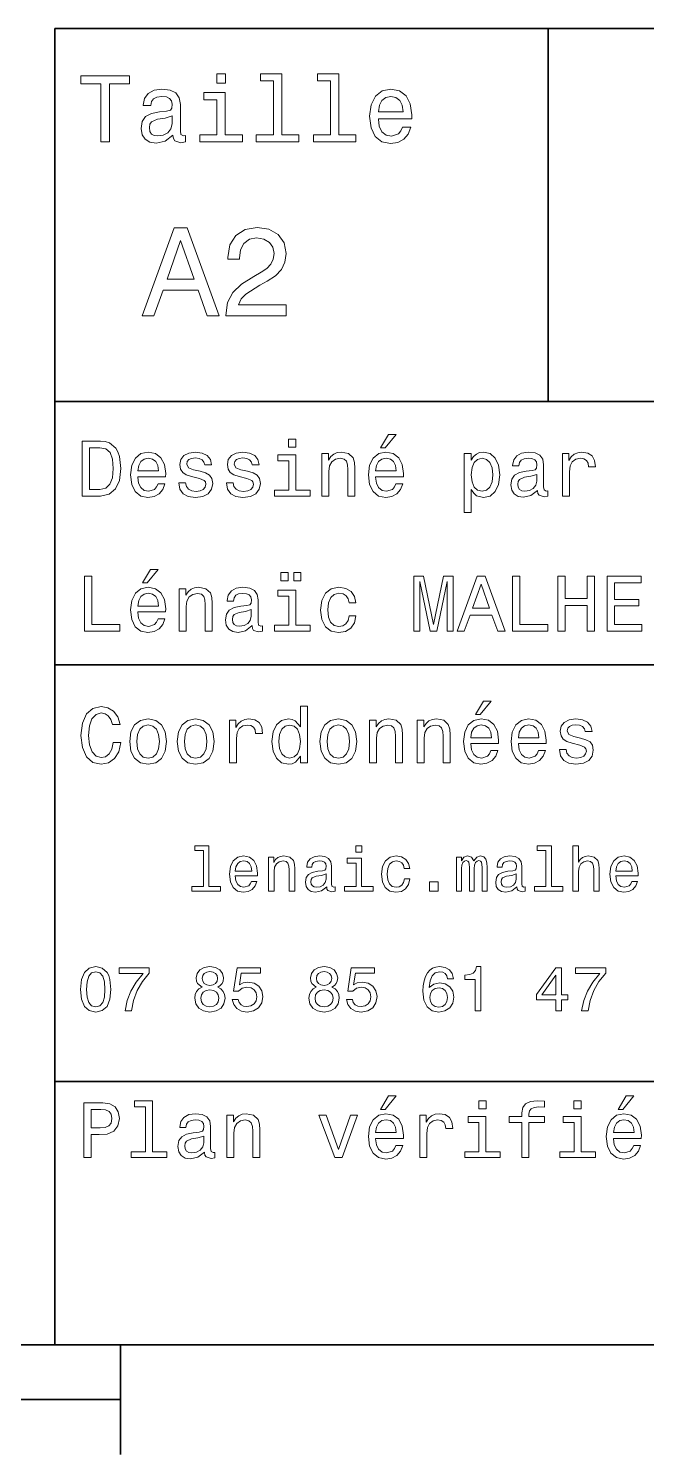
# Model space of a CAD drawing. Extents: x -898 to 594, y 0 to 420.
# Drawn here: x 392.8 to 421, y 5 to 70 of the extents above; entities that cross this region are included whole.
import ezdxf

# ---------------------------------------------------------------- set-up
doc = ezdxf.new("R2010")
doc.units = 0

msp = doc.modelspace()

# ---------------------------------------------------------------- linework, layer by layer
at = {"color": 7, "lineweight": 35}
for p, q in [((394, 10), (394, 70)), ((394, 70), (584, 70)), ((394, 53), (459, 53)), ((394, 41), (459, 41)), ((394, 22), (459, 22)), ((10, 10), (584, 10)), ((394, 10), (584, 10)), ((197, 7.5), (397, 7.5))]:
    msp.add_line(p, q, dxfattribs=at)
at = {"color": 7, "lineweight": 35, "ltscale": 0.425}
msp.add_line((416.5, 53), (416.5, 70), dxfattribs=at)
at = {"color": 7, "lineweight": 35, "ltscale": 0.125}
msp.add_line((397, 10), (397, 5), dxfattribs=at)
at = {"color": 7, "lineweight": 13}
for points in [[(396.102295, 64.837173), (396.5, 64.837173), (396.5, 67.47406), (397.407776, 67.47406), (397.407776, 67.837173), (395.190216, 67.837173), (395.190216, 67.47406), (396.102295, 67.47406)], [(401.786743, 67.940918), (401.384735, 67.940918), (401.384735, 67.508644), (401.786743, 67.508644)], [(403.969727, 67.621033), (403.969727, 65.157059), (403.187317, 65.157059), (403.187317, 64.837173), (405.128235, 64.837173), (405.128235, 65.157059), (404.350159, 65.157059), (404.350159, 67.940918), (403.373199, 67.940918), (403.373199, 67.621033)], [(406.572052, 67.621033), (406.572052, 65.157059), (405.789612, 65.157059), (405.789612, 64.837173), (407.73056, 64.837173), (407.73056, 65.157059), (406.952454, 65.157059), (406.952454, 67.940918), (405.975494, 67.940918), (405.975494, 67.621033)], [(399.387604, 65.139771), (399.387604, 65.126801), (399.40921, 64.979828), (399.47406, 64.876076), (399.746399, 64.793945), (399.958221, 64.828529), (399.958221, 65.122475), (399.867432, 65.109505), (399.746399, 65.165703), (399.724792, 65.338615), (399.724792, 66.540344), (399.672913, 66.84726), (399.521606, 67.0634), (399.257935, 67.193085), (398.886169, 67.240631), (398.523041, 67.188759), (398.255035, 67.041786), (398.086456, 66.812675), (398.030273, 66.510086), (398.030273, 66.484146), (398.371765, 66.484146), (398.402008, 66.665703), (398.497131, 66.795387), (398.65274, 66.873199), (398.873199, 66.903458), (399.085022, 66.881844), (399.236298, 66.817001), (399.327087, 66.704605), (399.357361, 66.548988), (399.340057, 66.367432), (399.270905, 66.276657), (399.097992, 66.233429), (398.773773, 66.198845), (398.402008, 66.121033), (398.138336, 65.982704), (397.982697, 65.766571), (397.93515, 65.446686), (397.978394, 65.161385), (398.112396, 64.949562), (398.328522, 64.815559), (398.626801, 64.768013), (399.028809, 64.858788)], [(401.773773, 65.157059), (401.773773, 67.080688), (400.796844, 67.080688), (400.796844, 66.756485), (401.393372, 66.756485), (401.393372, 65.157059), (400.615265, 65.157059), (400.615265, 64.837173), (402.560516, 64.837173), (402.560516, 65.157059)], [(408.750732, 65.887604), (410.272339, 65.887604), (410.276672, 66.064842), (410.207489, 66.561958), (410.017303, 66.933716), (409.714691, 67.158501), (409.312683, 67.240631), (408.919312, 67.154175), (408.61673, 66.912102), (408.42218, 66.51873), (408.353027, 66), (408.417877, 65.4683), (408.612396, 65.079247), (408.910675, 64.837173), (409.299713, 64.755043), (409.636902, 64.811234), (409.913544, 64.958214), (410.11673, 65.191643), (410.233429, 65.502876), (409.857361, 65.502876), (409.779541, 65.329971), (409.667145, 65.200287), (409.34726, 65.096542), (409.100861, 65.144089), (408.914978, 65.295387), (408.793945, 65.541786), (408.750732, 65.874634)], [(408.750732, 66.207489), (408.798279, 66.50576), (408.914978, 66.726219), (409.092224, 66.860229), (409.325653, 66.907776), (409.554749, 66.860229), (409.731995, 66.726219), (409.840057, 66.50576), (409.878967, 66.207489)], [(399.344391, 65.649857), (399.292511, 65.425072), (399.154175, 65.252159), (398.946686, 65.139771), (398.69165, 65.100861), (398.527374, 65.122475), (398.410675, 65.191643), (398.337189, 65.312675), (398.315552, 65.481262), (398.332855, 65.632561), (398.402008, 65.740631), (398.67868, 65.861671), (399.028809, 65.913544), (399.344391, 66.017288)], [(397.982697, 56.9049), (398.51297, 56.9049), (398.933716, 58.080692), (400.530273, 58.080692), (400.951019, 56.9049), (401.492798, 56.9049), (400.028809, 60.910664), (399.440918, 60.910664)], [(401.798279, 56.9049), (404.547546, 56.9049), (404.547546, 57.400578), (402.374634, 57.400578), (402.495667, 57.671471), (402.703156, 57.896255), (403.342926, 58.305477), (403.682983, 58.478386), (404.063416, 58.726227), (404.33429, 59.014408), (404.489899, 59.354465), (404.547546, 59.740635), (404.449554, 60.224785), (404.17868, 60.605186), (403.763702, 60.847263), (403.227661, 60.933716), (402.674347, 60.835735), (402.253601, 60.564842), (401.982697, 60.132565), (401.890503, 59.561958), (401.890503, 59.48127), (402.414978, 59.48127), (402.414978, 59.527378), (402.466858, 59.919308), (402.622467, 60.207493), (402.870331, 60.39193), (403.198853, 60.45533), (403.533142, 60.397694), (403.780975, 60.253601), (403.942352, 60.02882), (404, 59.746399), (403.959656, 59.48127), (403.850159, 59.256485), (403.66571, 59.06052), (403.412109, 58.887608), (403.072052, 58.703171), (402.507202, 58.345821), (402.109497, 57.96542), (401.873199, 57.504322), (401.798279, 56.922192)], [(399.118164, 58.570606), (399.734863, 60.334293), (400.351593, 58.570606)], [(408.84726, 50.88797), (409.059784, 50.88797), (409.560516, 51.500362), (409.207489, 51.500362)], [(396.080688, 51.190563), (395.248566, 51.190563), (395.248566, 48.690563), (396.080688, 48.690563), (396.473328, 48.769814), (396.765137, 49.011169), (396.945251, 49.40382), (397.010101, 49.940563), (396.952454, 50.488113), (396.880402, 50.70425), (396.779541, 50.877163), (396.487762, 51.111313), (396.296844, 51.168949)], [(396.055481, 50.891571), (396.329254, 50.837536), (396.516571, 50.671829), (396.628235, 50.376442), (396.664276, 49.940563), (396.624634, 49.519093), (396.51297, 49.223705), (396.322052, 49.047192), (396.055481, 48.989555), (395.583588, 48.989555), (395.583588, 50.891571)], [(404.992798, 51.27702), (404.657776, 51.27702), (404.657776, 50.916786), (404.992798, 50.916786)], [(397.784576, 49.565922), (399.052582, 49.565922), (399.056183, 49.713619), (398.998566, 50.127884), (398.840057, 50.437683), (398.587891, 50.625), (398.252869, 50.693443), (397.925079, 50.621399), (397.672913, 50.41967), (397.510803, 50.091862), (397.453156, 49.659584), (397.507202, 49.216499), (397.669312, 48.892292), (397.917877, 48.690563), (398.242065, 48.62212), (398.523041, 48.668949), (398.753601, 48.791428), (398.922913, 48.98595), (399.020172, 49.245319), (398.706787, 49.245319), (398.641937, 49.101227), (398.548279, 48.993156), (398.281708, 48.9067), (398.076355, 48.946327), (397.921478, 49.072407), (397.820618, 49.27774), (397.784576, 49.555115)], [(397.784576, 49.832493), (397.824219, 50.081055), (397.921478, 50.264771), (398.069153, 50.376442), (398.263702, 50.416069), (398.45462, 50.376442), (398.602295, 50.264771), (398.692352, 50.081055), (398.724792, 49.832493)], [(400.623199, 49.818085), (400.317017, 49.890129), (400.090057, 49.972984), (400.014404, 50.142292), (400.036011, 50.261169), (400.111664, 50.347622), (400.234161, 50.401657), (400.410675, 50.423271), (400.579956, 50.401657), (400.713257, 50.336815), (400.799713, 50.239555), (400.835724, 50.109871), (401.145538, 50.109871), (401.145538, 50.117077), (401.091492, 50.351227), (400.943817, 50.534943), (400.713257, 50.650219), (400.410675, 50.693443), (400.104462, 50.650219), (399.881134, 50.531342), (399.740631, 50.354828), (399.697418, 50.131485), (399.729828, 49.915348), (399.830688, 49.76405), (399.996399, 49.655983), (400.237762, 49.580334), (400.59079, 49.493877), (400.806915, 49.40382), (400.864563, 49.331772), (400.886169, 49.223705), (400.85376, 49.09042), (400.767303, 48.989555), (400.626801, 48.924713), (400.439484, 48.903099), (400.241364, 48.924713), (400.09726, 49.000362), (400, 49.122841), (399.960388, 49.292149), (399.654175, 49.292149), (399.70462, 49.003963), (399.852295, 48.795029), (400.086456, 48.668949), (400.410675, 48.62212), (400.749268, 48.668949), (400.997833, 48.795029), (401.149139, 48.996758), (401.203156, 49.259727), (401.163544, 49.486671), (401.05188, 49.641571), (400.868164, 49.742435)], [(402.791779, 49.818085), (402.485596, 49.890129), (402.258636, 49.972984), (402.182983, 50.142292), (402.20462, 50.261169), (402.280273, 50.347622), (402.40274, 50.401657), (402.579254, 50.423271), (402.748566, 50.401657), (402.881836, 50.336815), (402.968292, 50.239555), (403.004333, 50.109871), (403.314117, 50.109871), (403.314117, 50.117077), (403.260101, 50.351227), (403.112396, 50.534943), (402.881836, 50.650219), (402.579254, 50.693443), (402.273041, 50.650219), (402.049713, 50.531342), (401.90921, 50.354828), (401.865997, 50.131485), (401.898407, 49.915348), (401.999268, 49.76405), (402.164978, 49.655983), (402.406342, 49.580334), (402.759369, 49.493877), (402.975494, 49.40382), (403.033142, 49.331772), (403.054749, 49.223705), (403.022339, 49.09042), (402.935883, 48.989555), (402.79538, 48.924713), (402.608063, 48.903099), (402.409943, 48.924713), (402.265839, 49.000362), (402.168579, 49.122841), (402.128967, 49.292149), (401.822754, 49.292149), (401.873199, 49.003963), (402.020905, 48.795029), (402.255035, 48.668949), (402.579254, 48.62212), (402.917877, 48.668949), (403.166412, 48.795029), (403.317719, 48.996758), (403.371765, 49.259727), (403.332123, 49.486671), (403.220459, 49.641571), (403.036743, 49.742435)], [(404.981995, 48.957134), (404.981995, 50.560158), (404.167877, 50.560158), (404.167877, 50.289986), (404.664978, 50.289986), (404.664978, 48.957134), (404.016571, 48.957134), (404.016571, 48.690563), (405.637604, 48.690563), (405.637604, 48.957134)], [(406.181549, 48.690563), (406.498566, 48.690563), (406.498566, 49.807278), (406.530975, 50.063042), (406.635437, 50.250362), (406.797546, 50.365635), (407.013702, 50.408863), (407.186584, 50.372841), (407.294678, 50.275578), (407.348694, 50.113472), (407.366699, 49.897335), (407.366699, 48.690563), (407.683716, 48.690563), (407.683716, 49.962177), (407.669312, 50.217941), (407.604462, 50.430477), (407.391937, 50.625), (407.060516, 50.693443), (406.876801, 50.668228), (406.721893, 50.599785), (406.588623, 50.484512), (406.484161, 50.329613), (406.484161, 50.625), (406.181549, 50.625)], [(408.627533, 49.565922), (409.895538, 49.565922), (409.899139, 49.713619), (409.841492, 50.127884), (409.682983, 50.437683), (409.430847, 50.625), (409.095825, 50.693443), (408.768005, 50.621399), (408.515839, 50.41967), (408.35376, 50.091862), (408.296112, 49.659584), (408.350159, 49.216499), (408.512238, 48.892292), (408.760803, 48.690563), (409.085022, 48.62212), (409.365997, 48.668949), (409.596527, 48.791428), (409.765839, 48.98595), (409.863098, 49.245319), (409.549713, 49.245319), (409.484863, 49.101227), (409.391205, 48.993156), (409.124634, 48.9067), (408.919312, 48.946327), (408.764404, 49.072407), (408.663544, 49.27774), (408.627533, 49.555115)], [(408.627533, 49.832493), (408.667145, 50.081055), (408.764404, 50.264771), (408.912109, 50.376442), (409.106628, 50.416069), (409.297546, 50.376442), (409.445251, 50.264771), (409.535309, 50.081055), (409.567719, 49.832493)], [(412.986298, 50.326012), (412.986298, 50.625), (412.669312, 50.625), (412.669312, 47.941284), (412.986298, 47.941284), (412.986298, 48.98595), (413.097992, 48.816643), (413.22406, 48.704971), (413.541077, 48.62212), (413.843658, 48.690563), (414.081421, 48.895893), (414.236298, 49.2201), (414.293945, 49.659584), (414.236298, 50.095463), (414.081421, 50.41967), (413.843658, 50.621399), (413.541077, 50.693443), (413.368164, 50.671829), (413.220459, 50.603386), (413.094391, 50.488113)], [(413.48703, 48.9067), (413.274506, 48.953533), (413.119598, 49.097622), (413.022339, 49.331772), (412.989929, 49.659584), (413.022339, 49.983791), (413.119598, 50.217941), (413.274506, 50.358429), (413.48703, 50.408863), (413.681549, 50.358429), (413.836456, 50.21434), (413.933716, 49.98019), (413.969727, 49.659584), (413.933716, 49.335377), (413.836456, 49.097622), (413.681549, 48.953533)], [(416.005035, 48.942726), (416.005035, 48.931919), (416.023071, 48.809441), (416.077087, 48.722984), (416.304047, 48.654541), (416.48056, 48.683357), (416.48056, 48.928314), (416.404907, 48.917507), (416.304047, 48.96434), (416.286011, 49.108429), (416.286011, 50.109871), (416.242798, 50.365635), (416.11673, 50.54575), (415.896973, 50.65382), (415.587189, 50.693443), (415.284576, 50.650219), (415.061249, 50.52774), (414.920746, 50.336815), (414.873932, 50.084656), (414.873932, 50.063042), (415.158508, 50.063042), (415.183716, 50.21434), (415.26297, 50.322407), (415.392639, 50.387249), (415.576355, 50.412464), (415.752869, 50.394455), (415.878967, 50.34042), (415.95462, 50.246758), (415.979828, 50.117077), (415.965424, 49.965778), (415.907776, 49.890129), (415.763702, 49.854107), (415.49353, 49.825291), (415.183716, 49.760448), (414.963989, 49.645176), (414.83429, 49.465057), (414.794678, 49.19849), (414.830688, 48.960735), (414.942352, 48.784222), (415.122467, 48.67255), (415.371033, 48.632927), (415.706055, 48.708576)], [(417.143372, 48.690563), (417.460388, 48.690563), (417.460388, 49.796471), (417.492798, 50.063042), (417.590057, 50.253963), (417.748566, 50.369236), (417.96109, 50.408863), (418.119598, 50.383648), (418.238464, 50.3116), (418.310516, 50.189121), (418.335724, 50.023415), (418.656342, 50.023415), (418.613098, 50.315205), (418.494232, 50.524136), (418.296112, 50.650219), (418.02594, 50.693443), (417.842224, 50.664627), (417.683716, 50.592579), (417.543243, 50.4701), (417.431549, 50.304398), (417.431549, 50.625), (417.143372, 50.625)], [(415.969025, 49.367798), (415.925781, 49.180477), (415.810516, 49.036385), (415.637604, 48.942726), (415.425079, 48.910305), (415.288177, 48.928314), (415.190918, 48.98595), (415.1297, 49.086815), (415.111664, 49.227306), (415.126068, 49.353386), (415.183716, 49.443443), (415.414276, 49.544312), (415.706055, 49.587536), (415.969025, 49.673992)], [(395.353027, 42.530979), (396.959656, 42.530979), (396.959656, 42.833572), (395.684448, 42.833572), (395.684448, 45.030979), (395.353027, 45.030979)], [(398.004333, 44.728386), (398.216858, 44.728386), (398.71759, 45.340778), (398.364563, 45.340778)], [(404.311951, 44.82925), (404.632568, 44.82925), (404.632568, 45.200287), (404.311951, 45.200287)], [(404.891937, 44.82925), (405.212524, 44.82925), (405.212524, 45.200287), (404.891937, 45.200287)], [(410.363831, 42.530979), (410.641205, 42.530979), (410.641205, 44.80043), (411.109497, 42.530979), (411.419312, 42.530979), (411.884003, 44.80043), (411.884003, 42.530979), (412.164978, 42.530979), (412.164978, 45.030979), (411.725494, 45.030979), (411.264404, 42.826366), (410.806915, 45.030979), (410.363831, 45.030979)], [(412.337891, 42.530979), (412.669312, 42.530979), (412.932281, 43.26585), (413.930115, 43.26585), (414.193085, 42.530979), (414.531708, 42.530979), (413.616699, 45.03458), (413.249268, 45.03458)], [(414.870331, 42.530979), (416.476959, 42.530979), (416.476959, 42.833572), (415.201721, 42.833572), (415.201721, 45.030979), (414.870331, 45.030979)], [(416.934448, 42.530979), (417.26947, 42.530979), (417.26947, 43.70533), (418.270905, 43.70533), (418.270905, 42.530979), (418.602295, 42.530979), (418.602295, 45.030979), (418.270905, 45.030979), (418.270905, 44.011528), (417.26947, 44.011528), (417.26947, 45.030979), (416.934448, 45.030979)], [(419.182281, 42.530979), (420.767303, 42.530979), (420.767303, 42.833572), (419.513702, 42.833572), (419.513702, 43.680115), (420.630402, 43.680115), (420.630402, 43.979107), (419.513702, 43.979107), (419.513702, 44.728386), (420.738464, 44.728386), (420.738464, 45.030979), (419.182281, 45.030979)], [(397.784576, 43.406338), (399.052582, 43.406338), (399.056183, 43.554035), (398.998566, 43.9683), (398.840057, 44.278099), (398.587891, 44.465416), (398.252869, 44.533859), (397.925079, 44.461815), (397.672913, 44.260086), (397.510803, 43.932278), (397.453156, 43.5), (397.507202, 43.056915), (397.669312, 42.732708), (397.917877, 42.530979), (398.242065, 42.462536), (398.523041, 42.509365), (398.753601, 42.631844), (398.922913, 42.826366), (399.020172, 43.085735), (398.706787, 43.085735), (398.641937, 42.941643), (398.548279, 42.833572), (398.281708, 42.747116), (398.076355, 42.786743), (397.921478, 42.912823), (397.820618, 43.118156), (397.784576, 43.395531)], [(397.784576, 43.672909), (397.824219, 43.921471), (397.921478, 44.105186), (398.069153, 44.216858), (398.263702, 44.256485), (398.45462, 44.216858), (398.602295, 44.105186), (398.692352, 43.921471), (398.724792, 43.672909)], [(399.675781, 42.530979), (399.992798, 42.530979), (399.992798, 43.647694), (400.025208, 43.903458), (400.129669, 44.090778), (400.291779, 44.206051), (400.507935, 44.249279), (400.680847, 44.213257), (400.78891, 44.115993), (400.842926, 43.953888), (400.860962, 43.737751), (400.860962, 42.530979), (401.177948, 42.530979), (401.177948, 43.802593), (401.163544, 44.058357), (401.098694, 44.270893), (400.886169, 44.465416), (400.554749, 44.533859), (400.371033, 44.508644), (400.216125, 44.440201), (400.082855, 44.324928), (399.978394, 44.170029), (399.978394, 44.465416), (399.675781, 44.465416)], [(402.99353, 42.783142), (402.99353, 42.772335), (403.011536, 42.649857), (403.065552, 42.5634), (403.292511, 42.494957), (403.469025, 42.523773), (403.469025, 42.76873), (403.393372, 42.757923), (403.292511, 42.804756), (403.274506, 42.948845), (403.274506, 43.950287), (403.231262, 44.206051), (403.105194, 44.386166), (402.885437, 44.494236), (402.575653, 44.533859), (402.273041, 44.490635), (402.049713, 44.368156), (401.90921, 44.177231), (401.862396, 43.925072), (401.862396, 43.903458), (402.146973, 43.903458), (402.17218, 44.054756), (402.251434, 44.162823), (402.381134, 44.227665), (402.56485, 44.25288), (402.741364, 44.234871), (402.867432, 44.180836), (402.943085, 44.087173), (402.968292, 43.957493), (402.953888, 43.806194), (402.89624, 43.730545), (402.752167, 43.694523), (402.481995, 43.665707), (402.17218, 43.600864), (401.952454, 43.485592), (401.822754, 43.305473), (401.783142, 43.038906), (401.819153, 42.801151), (401.930847, 42.624638), (402.110962, 42.512966), (402.359497, 42.473343), (402.694519, 42.548992)], [(404.981995, 42.79755), (404.981995, 44.400574), (404.167877, 44.400574), (404.167877, 44.130402), (404.664978, 44.130402), (404.664978, 42.79755), (404.016571, 42.79755), (404.016571, 42.530979), (405.637604, 42.530979), (405.637604, 42.79755)], [(407.413544, 43.824207), (407.726959, 43.824207), (407.662109, 44.112392), (407.507202, 44.339336), (407.265839, 44.479828), (406.952454, 44.533859), (406.606628, 44.461815), (406.343658, 44.260086), (406.177948, 43.932278), (406.120331, 43.492794), (406.174347, 43.056915), (406.336456, 42.732708), (406.592224, 42.530979), (406.94165, 42.462536), (407.251434, 42.516571), (407.492798, 42.667866), (407.658508, 42.905621), (407.73056, 43.222622), (407.427948, 43.222622), (407.373932, 43.020893), (407.273041, 42.869595), (407.128967, 42.775936), (406.952454, 42.747116), (406.732697, 42.793949), (406.574219, 42.938038), (406.476959, 43.172188), (406.444519, 43.503601), (406.476959, 43.827808), (406.57782, 44.061958), (406.739899, 44.206051), (406.952454, 44.256485), (407.139771, 44.224064), (407.280273, 44.141209), (407.373932, 44.004322)], [(413.047546, 43.572044), (413.432983, 44.674351), (413.818451, 43.572044)], [(402.957489, 43.208214), (402.914276, 43.020893), (402.798981, 42.876801), (402.626068, 42.783142), (402.413544, 42.750721), (402.276672, 42.76873), (402.179382, 42.826366), (402.118164, 42.927231), (402.100159, 43.067722), (402.114563, 43.193802), (402.17218, 43.283859), (402.40274, 43.384727), (402.694519, 43.427952), (402.957489, 43.514408)], [(396.667877, 37.460373), (396.595825, 37.15778), (396.476959, 36.941643), (396.311249, 36.808357), (396.11673, 36.765129), (395.882568, 36.829971), (395.698853, 37.024494), (395.576355, 37.341499), (395.536743, 37.780979), (395.576355, 38.216858), (395.695251, 38.537464), (395.878967, 38.731987), (396.11673, 38.80043), (396.289612, 38.764408), (396.437317, 38.663544), (396.552582, 38.501442), (396.631836, 38.278099), (396.97406, 38.278099), (396.865997, 38.620316), (396.67868, 38.879681), (396.422913, 39.041786), (396.11673, 39.099422), (395.734863, 39.009365), (395.443085, 38.757202), (395.255768, 38.342937), (395.190918, 37.780979), (395.255768, 37.219021), (395.443085, 36.804756), (395.734863, 36.548992), (396.11673, 36.462536), (396.451721, 36.530979), (396.721893, 36.721901), (396.912811, 37.035301), (397.013702, 37.460373)], [(405.201721, 36.829971), (405.201721, 36.530979), (405.518738, 36.530979), (405.518738, 39.117435), (405.205322, 39.117435), (405.205322, 38.170029), (404.963989, 38.443802), (404.816284, 38.508644), (404.646973, 38.533859), (404.34079, 38.461815), (404.103027, 38.260086), (403.94812, 37.935879), (403.894104, 37.5), (403.94812, 37.064121), (404.103027, 36.736309), (404.34079, 36.530979), (404.646973, 36.462536), (404.816284, 36.487751), (404.96759, 36.552593)], [(413.184448, 38.728386), (413.396973, 38.728386), (413.897705, 39.340778), (413.544678, 39.340778)], [(397.413544, 37.496399), (397.471191, 37.056915), (397.636902, 36.732708), (397.899841, 36.530979), (398.252869, 36.462536), (398.602295, 36.530979), (398.865265, 36.729107), (399.030975, 37.053314), (399.092224, 37.496399), (399.030975, 37.935879), (398.865265, 38.263687), (398.602295, 38.461815), (398.252869, 38.533859), (397.899841, 38.461815), (397.636902, 38.260086), (397.471191, 37.935879)], [(399.582123, 37.496399), (399.639771, 37.056915), (399.805481, 36.732708), (400.068451, 36.530979), (400.421478, 36.462536), (400.770905, 36.530979), (401.033875, 36.729107), (401.199554, 37.053314), (401.260803, 37.496399), (401.199554, 37.935879), (401.033875, 38.263687), (400.770905, 38.461815), (400.421478, 38.533859), (400.068451, 38.461815), (399.805481, 38.260086), (399.639771, 37.935879)], [(401.963257, 36.530979), (402.280273, 36.530979), (402.280273, 37.636887), (402.312683, 37.903458), (402.409943, 38.094379), (402.568451, 38.209652), (402.780975, 38.249279), (402.939484, 38.224064), (403.05835, 38.152016), (403.130402, 38.029537), (403.155609, 37.863831), (403.476227, 37.863831), (403.432983, 38.155621), (403.314117, 38.364552), (403.115997, 38.490635), (402.845825, 38.533859), (402.662109, 38.505043), (402.503601, 38.432995), (402.363098, 38.310516), (402.251434, 38.144814), (402.251434, 38.465416), (401.963257, 38.465416)], [(406.087891, 37.496399), (406.145538, 37.056915), (406.311249, 36.732708), (406.574219, 36.530979), (406.927246, 36.462536), (407.276672, 36.530979), (407.539612, 36.729107), (407.705322, 37.053314), (407.766571, 37.496399), (407.705322, 37.935879), (407.539612, 38.263687), (407.276672, 38.461815), (406.927246, 38.533859), (406.574219, 38.461815), (406.311249, 38.260086), (406.145538, 37.935879)], [(408.350159, 36.530979), (408.667145, 36.530979), (408.667145, 37.647694), (408.699554, 37.903458), (408.804047, 38.090778), (408.966125, 38.206051), (409.182281, 38.249279), (409.355194, 38.213257), (409.463257, 38.115993), (409.517303, 37.953888), (409.535309, 37.737751), (409.535309, 36.530979), (409.852295, 36.530979), (409.852295, 37.802593), (409.837891, 38.058357), (409.773041, 38.270893), (409.560516, 38.465416), (409.229095, 38.533859), (409.04538, 38.508644), (408.890503, 38.440201), (408.757202, 38.324928), (408.65274, 38.170029), (408.65274, 38.465416), (408.350159, 38.465416)], [(410.518738, 36.530979), (410.835724, 36.530979), (410.835724, 37.647694), (410.868164, 37.903458), (410.972626, 38.090778), (411.134735, 38.206051), (411.350861, 38.249279), (411.523773, 38.213257), (411.631836, 38.115993), (411.685883, 37.953888), (411.703888, 37.737751), (411.703888, 36.530979), (412.020905, 36.530979), (412.020905, 37.802593), (412.00647, 38.058357), (411.94165, 38.270893), (411.729095, 38.465416), (411.397705, 38.533859), (411.213989, 38.508644), (411.059082, 38.440201), (410.925781, 38.324928), (410.82132, 38.170029), (410.82132, 38.465416), (410.518738, 38.465416)], [(412.964691, 37.406338), (414.232697, 37.406338), (414.236298, 37.554035), (414.17868, 37.9683), (414.020172, 38.278099), (413.768005, 38.465416), (413.432983, 38.533859), (413.105194, 38.461815), (412.853027, 38.260086), (412.690918, 37.932278), (412.633301, 37.5), (412.687317, 37.056915), (412.849426, 36.732708), (413.097992, 36.530979), (413.42218, 36.462536), (413.703186, 36.509365), (413.933716, 36.631844), (414.103027, 36.826366), (414.200287, 37.085735), (413.886902, 37.085735), (413.822052, 36.941643), (413.728394, 36.833572), (413.461823, 36.747116), (413.25647, 36.786743), (413.101593, 36.912823), (413.000732, 37.118156), (412.964691, 37.395531)], [(415.133301, 37.406338), (416.401306, 37.406338), (416.404907, 37.554035), (416.34726, 37.9683), (416.188751, 38.278099), (415.936584, 38.465416), (415.601593, 38.533859), (415.273773, 38.461815), (415.021606, 38.260086), (414.859497, 37.932278), (414.80188, 37.5), (414.855896, 37.056915), (415.018005, 36.732708), (415.266571, 36.530979), (415.59079, 36.462536), (415.871765, 36.509365), (416.102295, 36.631844), (416.271606, 36.826366), (416.368866, 37.085735), (416.055481, 37.085735), (415.990631, 36.941643), (415.896973, 36.833572), (415.630402, 36.747116), (415.425079, 36.786743), (415.270172, 36.912823), (415.169312, 37.118156), (415.133301, 37.395531)], [(417.971893, 37.658501), (417.66571, 37.730545), (417.438751, 37.8134), (417.363098, 37.982708), (417.384735, 38.101585), (417.460388, 38.188038), (417.582855, 38.242073), (417.759369, 38.263687), (417.92868, 38.242073), (418.061951, 38.177231), (418.148407, 38.079971), (418.184448, 37.950287), (418.494232, 37.950287), (418.494232, 37.957493), (418.440216, 38.191643), (418.292511, 38.375359), (418.061951, 38.490635), (417.759369, 38.533859), (417.453186, 38.490635), (417.229828, 38.371758), (417.089325, 38.195244), (417.046112, 37.971901), (417.078522, 37.755764), (417.179382, 37.604465), (417.345093, 37.496399), (417.586456, 37.42075), (417.939484, 37.334293), (418.155609, 37.244236), (418.213257, 37.172188), (418.234863, 37.064121), (418.202454, 36.930836), (418.115997, 36.829971), (417.975494, 36.765129), (417.788177, 36.743515), (417.590057, 36.765129), (417.445953, 36.840778), (417.348694, 36.963257), (417.309082, 37.132565), (417.002869, 37.132565), (417.053314, 36.844379), (417.201019, 36.635445), (417.43515, 36.509365), (417.759369, 36.462536), (418.097992, 36.509365), (418.346558, 36.635445), (418.497833, 36.837173), (418.55188, 37.100143), (418.512238, 37.327087), (418.400574, 37.481987), (418.216858, 37.582851)], [(397.737762, 37.5), (397.770172, 37.824207), (397.871033, 38.058357), (398.033142, 38.20245), (398.252869, 38.25288), (398.469025, 38.20245), (398.631134, 38.061958), (398.731995, 37.824207), (398.768005, 37.5), (398.731995, 37.172188), (398.631134, 36.934437), (398.469025, 36.790344), (398.252869, 36.743515), (398.033142, 36.790344), (397.871033, 36.934437), (397.770172, 37.172188)], [(399.906342, 37.5), (399.938751, 37.824207), (400.039612, 38.058357), (400.201721, 38.20245), (400.421478, 38.25288), (400.637604, 38.20245), (400.799713, 38.061958), (400.900574, 37.824207), (400.936584, 37.5), (400.900574, 37.172188), (400.799713, 36.934437), (400.637604, 36.790344), (400.421478, 36.743515), (400.201721, 36.790344), (400.039612, 36.934437), (399.938751, 37.172188)], [(404.701019, 38.249279), (404.909943, 38.198845), (405.068451, 38.058357), (405.162109, 37.824207), (405.19812, 37.5), (405.162109, 37.172188), (405.068451, 36.938038), (404.909943, 36.793949), (404.701019, 36.747116), (404.502869, 36.793949), (404.351593, 36.938038), (404.250732, 37.175793), (404.218292, 37.5), (404.250732, 37.820606), (404.351593, 38.054756), (404.502869, 38.198845)], [(406.412109, 37.5), (406.444519, 37.824207), (406.54538, 38.058357), (406.707489, 38.20245), (406.927246, 38.25288), (407.143372, 38.20245), (407.305481, 38.061958), (407.406342, 37.824207), (407.442352, 37.5), (407.406342, 37.172188), (407.305481, 36.934437), (407.143372, 36.790344), (406.927246, 36.743515), (406.707489, 36.790344), (406.54538, 36.934437), (406.444519, 37.172188)], [(412.964691, 37.672909), (413.004333, 37.921471), (413.101593, 38.105186), (413.249268, 38.216858), (413.443817, 38.256485), (413.634735, 38.216858), (413.78241, 38.105186), (413.872467, 37.921471), (413.904907, 37.672909)], [(415.133301, 37.672909), (415.172913, 37.921471), (415.270172, 38.105186), (415.417877, 38.216858), (415.612396, 38.256485), (415.803314, 38.216858), (415.951019, 38.105186), (416.041077, 37.921471), (416.073486, 37.672909)], [(400.775208, 32.536022), (400.775208, 30.893372), (400.253601, 30.893372), (400.253601, 30.680115), (401.547546, 30.680115), (401.547546, 30.893372), (401.028809, 30.893372), (401.028809, 32.749279), (400.377533, 32.749279), (400.377533, 32.536022)], [(407.994232, 32.749279), (407.726227, 32.749279), (407.726227, 32.461094), (407.994232, 32.461094)], [(416.389038, 32.536022), (416.389038, 30.893372), (415.867432, 30.893372), (415.867432, 30.680115), (417.161377, 30.680115), (417.161377, 30.893372), (416.642639, 30.893372), (416.642639, 32.749279), (415.991364, 32.749279), (415.991364, 32.536022)], [(417.619598, 30.680115), (417.873199, 30.680115), (417.873199, 31.573486), (417.899139, 31.778097), (417.982697, 31.927954), (418.112396, 32.020172), (418.285309, 32.054756), (418.423645, 32.025936), (418.510071, 31.948126), (418.553314, 31.818443), (418.567719, 31.645533), (418.567719, 30.680115), (418.82132, 30.680115), (418.82132, 31.697407), (418.809784, 31.902018), (418.757935, 32.072044), (418.587891, 32.227665), (418.322754, 32.282421), (418.17868, 32.262249), (418.054749, 32.207493), (417.951019, 32.121037), (417.873199, 32.00288), (417.873199, 32.749279), (417.619598, 32.749279)], [(402.227661, 31.380404), (403.242065, 31.380404), (403.244965, 31.498558), (403.198853, 31.829971), (403.072052, 32.077808), (402.870331, 32.227665), (402.602295, 32.282421), (402.340057, 32.224785), (402.138336, 32.0634), (402.008636, 31.801151), (401.962524, 31.45533), (402.005768, 31.100864), (402.135437, 30.841497), (402.33429, 30.680115), (402.593658, 30.62536), (402.818451, 30.662825), (403.002869, 30.760807), (403.138336, 30.916426), (403.216125, 31.123919), (402.965424, 31.123919), (402.913544, 31.008644), (402.838623, 30.92219), (402.625366, 30.853025), (402.46109, 30.884726), (402.337189, 30.98559), (402.25647, 31.149855), (402.227661, 31.371758)], [(402.227661, 31.593658), (402.259369, 31.792507), (402.337189, 31.93948), (402.455322, 32.028816), (402.610962, 32.060516), (402.763702, 32.028816), (402.881836, 31.93948), (402.953888, 31.792507), (402.979828, 31.593658)], [(403.740631, 30.680115), (403.994232, 30.680115), (403.994232, 31.573486), (404.020172, 31.778097), (404.10376, 31.927954), (404.233429, 32.020172), (404.406342, 32.054756), (404.544678, 32.025936), (404.631134, 31.948126), (404.674347, 31.818443), (404.688751, 31.645533), (404.688751, 30.680115), (404.942352, 30.680115), (404.942352, 31.697407), (404.930847, 31.902018), (404.878967, 32.072044), (404.708923, 32.227665), (404.443817, 32.282421), (404.296844, 32.262249), (404.172913, 32.207493), (404.066284, 32.115273), (403.982697, 31.991354), (403.982697, 32.227665), (403.740631, 32.227665)], [(406.394806, 30.881844), (406.394806, 30.873198), (406.40921, 30.775215), (406.452454, 30.706051), (406.634003, 30.651297), (406.775208, 30.674351), (406.775208, 30.870316), (406.714691, 30.861671), (406.634003, 30.899136), (406.619598, 31.014408), (406.619598, 31.815561), (406.585022, 32.020172), (406.484161, 32.164265), (406.30835, 32.250721), (406.060516, 32.282421), (405.818451, 32.247837), (405.639771, 32.149857), (405.527374, 31.997118), (405.489899, 31.795389), (405.489899, 31.778097), (405.71759, 31.778097), (405.737762, 31.899136), (405.801147, 31.98559), (405.904907, 32.037464), (406.05188, 32.057636), (406.193085, 32.043228), (406.293945, 32), (406.354462, 31.925072), (406.374634, 31.821325), (406.363098, 31.700287), (406.317017, 31.639769), (406.201721, 31.61095), (405.985596, 31.587896), (405.737762, 31.536022), (405.561951, 31.443804), (405.458221, 31.299711), (405.426514, 31.086454), (405.455322, 30.896254), (405.544678, 30.755043), (405.688751, 30.665705), (405.887604, 30.634005), (406.155609, 30.694525)], [(407.985596, 30.893372), (407.985596, 32.175793), (407.33429, 32.175793), (407.33429, 31.959654), (407.731995, 31.959654), (407.731995, 30.893372), (407.213257, 30.893372), (407.213257, 30.680115), (408.510071, 30.680115), (408.510071, 30.893372)], [(409.930847, 31.714697), (410.181549, 31.714697), (410.129669, 31.945244), (410.005768, 32.126801), (409.812683, 32.239193), (409.561951, 32.282421), (409.285309, 32.224785), (409.074921, 32.0634), (408.942352, 31.801151), (408.89624, 31.449568), (408.939484, 31.100864), (409.069153, 30.841497), (409.273773, 30.680115), (409.553314, 30.62536), (409.801147, 30.668587), (409.994232, 30.789625), (410.126801, 30.979826), (410.184448, 31.233429), (409.942352, 31.233429), (409.899139, 31.072046), (409.818451, 30.951008), (409.703156, 30.87608), (409.561951, 30.853025), (409.386169, 30.89049), (409.259369, 31.005764), (409.181549, 31.193083), (409.155609, 31.458212), (409.181549, 31.717579), (409.262238, 31.904898), (409.391937, 32.020172), (409.561951, 32.060516), (409.711823, 32.03458), (409.824219, 31.9683), (409.899139, 31.858789)], [(412.314117, 30.680115), (412.547546, 30.680115), (412.547546, 31.714697), (412.561951, 31.870316), (412.605194, 31.982708), (412.671478, 32.048992), (412.757935, 32.074928), (412.827087, 32.051872), (412.873199, 31.994236), (412.89624, 31.896254), (412.904907, 31.766571), (412.904907, 30.680115), (413.123932, 30.680115), (413.123932, 31.714697), (413.138336, 31.867435), (413.181549, 31.979826), (413.250732, 32.048992), (413.337189, 32.074928), (413.406342, 32.051872), (413.452454, 31.994236), (413.481262, 31.766571), (413.481262, 30.680115), (413.714691, 30.680115), (413.714691, 31.749279), (413.700287, 31.971182), (413.654175, 32.141209), (413.561951, 32.244957), (413.412109, 32.282421), (413.236298, 32.224785), (413.100861, 32.057636), (412.994232, 32.221901), (412.815552, 32.282421), (412.651306, 32.224785), (412.53891, 32.0634), (412.53891, 32.227665), (412.314117, 32.227665)], [(415.069153, 30.881844), (415.069153, 30.873198), (415.083557, 30.775215), (415.126801, 30.706051), (415.30835, 30.651297), (415.449554, 30.674351), (415.449554, 30.870316), (415.389038, 30.861671), (415.30835, 30.899136), (415.293945, 31.014408), (415.293945, 31.815561), (415.259369, 32.020172), (415.158508, 32.164265), (414.982697, 32.250721), (414.734863, 32.282421), (414.492798, 32.247837), (414.314117, 32.149857), (414.201721, 31.997118), (414.164276, 31.795389), (414.164276, 31.778097), (414.391937, 31.778097), (414.412109, 31.899136), (414.475494, 31.98559), (414.579254, 32.037464), (414.726227, 32.057636), (414.867432, 32.043228), (414.968292, 32), (415.028809, 31.925072), (415.048981, 31.821325), (415.037476, 31.700287), (414.991364, 31.639769), (414.876068, 31.61095), (414.659943, 31.587896), (414.412109, 31.536022), (414.236298, 31.443804), (414.132568, 31.299711), (414.100861, 31.086454), (414.129669, 30.896254), (414.219025, 30.755043), (414.363098, 30.665705), (414.561951, 30.634005), (414.829956, 30.694525)], [(419.576355, 31.380404), (420.59079, 31.380404), (420.593658, 31.498558), (420.547546, 31.829971), (420.420746, 32.077808), (420.219025, 32.227665), (419.951019, 32.282421), (419.688751, 32.224785), (419.48703, 32.0634), (419.357361, 31.801151), (419.311249, 31.45533), (419.354462, 31.100864), (419.484161, 30.841497), (419.682983, 30.680115), (419.942352, 30.62536), (420.167145, 30.662825), (420.351593, 30.760807), (420.48703, 30.916426), (420.56485, 31.123919), (420.314117, 31.123919), (420.262238, 31.008644), (420.187317, 30.92219), (419.97406, 30.853025), (419.809784, 30.884726), (419.685883, 30.98559), (419.605194, 31.149855), (419.576355, 31.371758)], [(419.576355, 31.593658), (419.608063, 31.792507), (419.685883, 31.93948), (419.804047, 32.028816), (419.959656, 32.060516), (420.112396, 32.028816), (420.23056, 31.93948), (420.302582, 31.792507), (420.328522, 31.593658)], [(406.365997, 31.221901), (406.331421, 31.072046), (406.239197, 30.956772), (406.100861, 30.881844), (405.930847, 30.855907), (405.82132, 30.870316), (405.74353, 30.916426), (405.694519, 30.997118), (405.680115, 31.10951), (405.69165, 31.210375), (405.737762, 31.282421), (405.92218, 31.363111), (406.155609, 31.397694), (406.365997, 31.466858)], [(415.040344, 31.221901), (415.005768, 31.072046), (414.913544, 30.956772), (414.775208, 30.881844), (414.605194, 30.855907), (414.495667, 30.870316), (414.417877, 30.916426), (414.368866, 30.997118), (414.354462, 31.10951), (414.365997, 31.210375), (414.412109, 31.282421), (414.596527, 31.363111), (414.829956, 31.397694), (415.040344, 31.466858)], [(411.07782, 30.680115), (411.475494, 30.680115), (411.475494, 31.10951), (411.07782, 31.10951)], [(395.172913, 26.201731), (395.216125, 25.749281), (395.351593, 25.426514), (395.567719, 25.230549), (395.867432, 25.167149), (396.164276, 25.230549), (396.380402, 25.426514), (396.51297, 25.749281), (396.559082, 26.201731), (396.51297, 26.651299), (396.458221, 26.829971), (396.380402, 26.976946), (396.164276, 27.172913), (395.867432, 27.239193), (395.567719, 27.172913), (395.351593, 26.974064), (395.216125, 26.651299)], [(395.449554, 26.201731), (395.472626, 26.550434), (395.544678, 26.801153), (395.674347, 26.948128), (395.867432, 27), (396.057648, 26.948128), (396.187317, 26.801153), (396.259369, 26.550434), (396.28241, 26.201731), (396.259369, 25.850145), (396.187317, 25.599424), (396.057648, 25.45245), (395.867432, 25.40346), (395.674347, 25.45245), (395.544678, 25.599424), (395.472626, 25.850145)], [(397.201721, 25.224785), (397.492798, 25.224785), (397.587891, 25.700289), (397.755035, 26.144093), (397.991364, 26.556196), (398.299713, 26.942364), (398.299713, 27.181557), (396.927948, 27.181557), (396.927948, 26.91931), (398.023041, 26.91931), (397.706055, 26.53026), (397.466858, 26.12392), (397.299713, 25.691643)], [(400.714691, 26.302595), (400.567719, 26.221903), (400.466858, 26.10951), (400.403473, 25.9683), (400.38327, 25.798271), (400.429382, 25.541788), (400.561951, 25.342941), (400.778107, 25.216139), (401.072052, 25.167149), (401.363098, 25.216139), (401.579254, 25.342941), (401.711823, 25.541788), (401.760803, 25.798271), (401.737762, 25.9683), (401.677246, 26.10951), (401.573486, 26.221903), (401.429382, 26.302595), (401.544678, 26.371759), (401.625366, 26.46686), (401.674347, 26.582134), (401.69165, 26.723343), (401.645538, 26.927956), (401.524506, 27.09222), (401.328522, 27.198849), (401.072052, 27.239193), (400.812683, 27.198849), (400.616699, 27.09222), (400.492798, 26.927956), (400.449554, 26.723343), (400.463989, 26.582134), (400.51297, 26.46686)], [(400.723328, 26.700289), (400.746399, 26.827091), (400.815552, 26.925074), (400.925079, 26.985592), (401.072052, 27.008646), (401.216125, 26.985592), (401.325653, 26.925074), (401.394806, 26.827091), (401.420746, 26.700289), (401.394806, 26.570606), (401.325653, 26.469742), (401.216125, 26.40346), (401.072052, 26.383286), (400.925079, 26.406342), (400.815552, 26.469742), (400.746399, 26.570606)], [(402.092224, 25.746399), (402.155609, 25.510088), (402.296844, 25.325649), (402.504333, 25.210375), (402.76944, 25.167149), (403.060516, 25.219021), (403.288177, 25.360231), (403.432281, 25.585016), (403.48703, 25.873199), (403.438049, 26.141211), (403.299713, 26.351585), (403.083588, 26.487032), (402.804047, 26.536024), (402.587891, 26.501442), (402.420746, 26.406342), (402.501434, 26.945246), (403.377533, 26.945246), (403.377533, 27.181557), (402.30835, 27.181557), (402.149841, 26.121038), (402.380402, 26.121038), (402.547546, 26.256485), (402.760803, 26.305477), (402.945251, 26.273777), (403.086456, 26.181557), (403.175781, 26.040346), (403.207489, 25.858791), (403.175781, 25.677235), (403.083588, 25.536024), (402.942352, 25.446688), (402.760803, 25.414986), (402.608063, 25.43516), (402.489899, 25.501442), (402.403473, 25.605188), (402.360229, 25.746399)], [(405.919312, 26.302595), (405.772339, 26.221903), (405.671478, 26.10951), (405.608063, 25.9683), (405.587891, 25.798271), (405.634003, 25.541788), (405.766571, 25.342941), (405.982697, 25.216139), (406.276672, 25.167149), (406.567719, 25.216139), (406.783875, 25.342941), (406.916412, 25.541788), (406.965424, 25.798271), (406.942352, 25.9683), (406.881836, 26.10951), (406.778107, 26.221903), (406.634003, 26.302595), (406.749268, 26.371759), (406.829956, 26.46686), (406.878967, 26.582134), (406.89624, 26.723343), (406.850159, 26.927956), (406.729095, 27.09222), (406.533142, 27.198849), (406.276672, 27.239193), (406.017303, 27.198849), (405.82132, 27.09222), (405.697418, 26.927956), (405.654175, 26.723343), (405.668579, 26.582134), (405.71759, 26.46686)], [(405.927948, 26.700289), (405.951019, 26.827091), (406.020172, 26.925074), (406.129669, 26.985592), (406.276672, 27.008646), (406.420746, 26.985592), (406.530273, 26.925074), (406.599426, 26.827091), (406.625366, 26.700289), (406.599426, 26.570606), (406.530273, 26.469742), (406.420746, 26.40346), (406.276672, 26.383286), (406.129669, 26.406342), (406.020172, 26.469742), (405.951019, 26.570606)], [(407.296814, 25.746399), (407.360229, 25.510088), (407.501434, 25.325649), (407.708923, 25.210375), (407.97406, 25.167149), (408.265137, 25.219021), (408.492798, 25.360231), (408.636902, 25.585016), (408.69165, 25.873199), (408.642639, 26.141211), (408.504333, 26.351585), (408.288177, 26.487032), (408.008636, 26.536024), (407.792511, 26.501442), (407.625366, 26.406342), (407.706055, 26.945246), (408.582123, 26.945246), (408.582123, 27.181557), (407.51297, 27.181557), (407.354462, 26.121038), (407.585022, 26.121038), (407.752167, 26.256485), (407.965424, 26.305477), (408.149841, 26.273777), (408.291077, 26.181557), (408.380402, 26.040346), (408.412109, 25.858791), (408.380402, 25.677235), (408.288177, 25.536024), (408.146973, 25.446688), (407.965424, 25.414986), (407.812683, 25.43516), (407.694519, 25.501442), (407.608063, 25.605188), (407.56485, 25.746399)], [(412.172913, 26.685881), (412.118164, 26.91931), (411.991364, 27.09222), (411.79538, 27.201731), (411.541779, 27.239193), (411.371765, 27.219021), (411.224792, 27.164267), (411.095093, 27.074928), (410.985596, 26.948128), (410.899139, 26.789627), (410.835724, 26.596542), (410.79538, 26.368877), (410.783875, 26.112392), (410.829956, 25.703171), (410.971191, 25.406342), (411.198853, 25.227667), (411.510071, 25.167149), (411.789612, 25.219021), (412.002869, 25.354467), (412.141205, 25.567724), (412.190186, 25.838617), (412.141205, 26.112392), (412.008636, 26.322767), (411.804047, 26.455332), (411.550415, 26.501442), (411.276642, 26.443806), (411.072052, 26.279539), (411.115265, 26.596542), (411.207489, 26.824209), (411.348694, 26.959656), (411.544678, 27.005764), (411.688751, 26.98271), (411.798279, 26.922192), (411.8703, 26.821327), (411.907776, 26.685881)], [(413.164276, 25.224785), (413.426514, 25.224785), (413.426514, 27.239193), (413.23053, 27.239193), (413.17868, 27.063402), (413.074921, 26.945246), (412.916412, 26.876081), (412.697418, 26.853027), (412.697418, 26.648417), (413.164276, 26.648417)], [(416.844391, 25.224785), (417.10376, 25.224785), (417.10376, 25.720463), (417.389038, 25.720463), (417.389038, 25.95101), (417.10376, 25.95101), (417.10376, 27.181557), (416.841492, 27.181557), (415.965424, 25.974064), (415.965424, 25.720463), (416.844391, 25.720463)], [(416.207489, 25.95101), (416.844391, 26.847263), (416.844391, 25.95101)], [(418.020172, 25.224785), (418.311249, 25.224785), (418.406342, 25.700289), (418.573486, 26.144093), (418.809814, 26.556196), (419.118164, 26.942364), (419.118164, 27.181557), (417.746399, 27.181557), (417.746399, 26.91931), (418.841492, 26.91931), (418.524506, 26.53026), (418.285309, 26.12392), (418.118164, 25.691643)], [(400.659943, 25.804035), (400.685883, 25.956774), (400.76944, 26.072046), (400.899139, 26.146975), (401.072052, 26.172913), (401.242065, 26.146975), (401.371765, 26.072046), (401.455322, 25.956774), (401.484161, 25.804035), (401.455322, 25.639771), (401.371765, 25.515852), (401.242065, 25.43516), (401.072052, 25.409224), (400.899139, 25.43516), (400.76944, 25.515852), (400.685883, 25.639771)], [(405.864563, 25.804035), (405.890503, 25.956774), (405.97406, 26.072046), (406.10376, 26.146975), (406.276672, 26.172913), (406.446686, 26.146975), (406.576355, 26.072046), (406.659943, 25.956774), (406.688751, 25.804035), (406.659943, 25.639771), (406.576355, 25.515852), (406.446686, 25.43516), (406.276672, 25.409224), (406.10376, 25.43516), (405.97406, 25.515852), (405.890503, 25.639771)], [(411.910675, 25.835735), (411.878967, 25.654181), (411.798279, 25.515852), (411.668579, 25.423632), (411.507202, 25.394814), (411.337189, 25.423632), (411.207489, 25.51297), (411.123932, 25.651299), (411.097992, 25.832853), (411.126801, 26.011528), (411.207489, 26.146975), (411.340057, 26.233431), (411.518738, 26.265131), (411.674347, 26.233431), (411.798279, 26.149857), (411.878967, 26.01441)], [(395.324219, 18.530979), (395.655609, 18.530979), (395.655609, 19.586454), (396.023041, 19.586454), (396.394104, 19.604465), (396.689484, 19.730547), (396.880402, 19.975504), (396.945251, 20.310518), (396.894806, 20.620316), (396.750732, 20.847261), (396.51297, 20.98415), (396.188751, 21.030979), (395.324219, 21.030979)], [(398.137604, 20.850864), (398.137604, 18.79755), (397.485596, 18.79755), (397.485596, 18.530979), (399.103027, 18.530979), (399.103027, 18.79755), (398.45462, 18.79755), (398.45462, 21.117435), (397.640503, 21.117435), (397.640503, 20.850864)], [(408.84726, 20.728386), (409.059784, 20.728386), (409.560516, 21.340778), (409.207489, 21.340778)], [(413.667145, 21.117435), (413.332123, 21.117435), (413.332123, 20.757204), (413.667145, 20.757204)], [(415.29538, 20.130404), (415.29538, 18.530979), (415.612396, 18.530979), (415.612396, 20.130404), (416.332855, 20.130404), (416.332855, 20.400576), (415.612396, 20.400576), (415.612396, 20.519451), (415.637604, 20.663544), (415.720459, 20.760807), (415.860962, 20.818443), (416.062683, 20.840057), (416.332855, 20.825647), (416.332855, 21.099422), (415.990631, 21.117435), (415.680847, 21.085014), (415.464691, 20.987751), (415.335022, 20.818443), (415.29538, 20.577089), (415.29538, 20.400576), (414.715424, 20.400576), (414.715424, 20.130404)], [(418.004333, 21.117435), (417.669312, 21.117435), (417.669312, 20.757204), (418.004333, 20.757204)], [(419.690216, 20.728386), (419.90274, 20.728386), (420.403473, 21.340778), (420.050446, 21.340778)], [(396.098694, 20.724783), (396.31485, 20.703169), (396.473328, 20.634726), (396.567017, 20.508644), (396.599426, 20.310518), (396.563416, 20.101583), (396.466125, 19.975504), (396.300446, 19.910662), (396.073486, 19.892651), (395.655609, 19.892651), (395.655609, 20.724783)], [(400.824921, 18.78314), (400.824921, 18.772333), (400.842926, 18.649855), (400.896973, 18.5634), (401.123932, 18.494957), (401.300446, 18.523775), (401.300446, 18.768732), (401.224792, 18.757925), (401.123932, 18.804754), (401.105896, 18.948847), (401.105896, 19.950287), (401.062683, 20.206051), (400.936584, 20.386166), (400.716858, 20.494236), (400.407074, 20.533861), (400.104462, 20.490633), (399.881134, 20.368155), (399.740631, 20.177233), (399.693817, 19.925072), (399.693817, 19.903458), (399.978394, 19.903458), (400.003601, 20.054754), (400.082855, 20.162823), (400.212524, 20.227665), (400.39624, 20.252882), (400.572754, 20.234869), (400.698853, 20.180836), (400.774506, 20.087175), (400.799713, 19.957493), (400.785309, 19.806194), (400.727661, 19.730547), (400.583588, 19.694523), (400.313416, 19.665705), (400.003601, 19.600864), (399.783875, 19.48559), (399.654175, 19.305475), (399.614563, 19.038904), (399.650574, 18.801151), (399.762238, 18.62464), (399.942352, 18.512968), (400.190918, 18.473343), (400.52594, 18.54899)], [(401.844391, 18.530979), (402.161377, 18.530979), (402.161377, 19.647694), (402.193817, 19.903458), (402.298279, 20.090778), (402.460388, 20.206051), (402.676514, 20.249279), (402.849426, 20.213255), (402.957489, 20.115993), (403.011536, 19.95389), (403.029541, 19.737751), (403.029541, 18.530979), (403.346558, 18.530979), (403.346558, 19.802593), (403.332123, 20.058357), (403.267303, 20.270893), (403.054749, 20.465418), (402.723358, 20.533861), (402.539612, 20.508644), (402.384735, 20.440201), (402.251434, 20.324926), (402.146973, 20.170029), (402.146973, 20.465418), (401.844391, 20.465418)], [(406.761536, 18.530979), (407.096527, 18.530979), (407.802582, 20.465418), (407.474792, 20.465418), (406.930847, 18.905619), (406.376068, 20.465418), (406.044678, 20.465418)], [(408.627533, 19.40634), (409.895538, 19.40634), (409.899139, 19.554033), (409.841492, 19.9683), (409.682983, 20.278097), (409.430847, 20.465418), (409.095825, 20.533861), (408.768005, 20.461815), (408.515839, 20.260086), (408.35376, 19.932276), (408.296112, 19.5), (408.350159, 19.056915), (408.512238, 18.732708), (408.760803, 18.530979), (409.085022, 18.462536), (409.365997, 18.509365), (409.596527, 18.631844), (409.765839, 18.826368), (409.863098, 19.085733), (409.549713, 19.085733), (409.484863, 18.941643), (409.391205, 18.833572), (409.124634, 18.747118), (408.919312, 18.786743), (408.764404, 18.912823), (408.663544, 19.118155), (408.627533, 19.395533)], [(408.627533, 19.672911), (408.667145, 19.921469), (408.764404, 20.105186), (408.912109, 20.216858), (409.106628, 20.256483), (409.297546, 20.216858), (409.445251, 20.105186), (409.535309, 19.921469), (409.567719, 19.672911)], [(410.637604, 18.530979), (410.95462, 18.530979), (410.95462, 19.636887), (410.98703, 19.903458), (411.08429, 20.094379), (411.242798, 20.209654), (411.455322, 20.249279), (411.613831, 20.224062), (411.732697, 20.152016), (411.804749, 20.029537), (411.829956, 19.863832), (412.150574, 19.863832), (412.107361, 20.155619), (411.988464, 20.364553), (411.790344, 20.490633), (411.520172, 20.533861), (411.336456, 20.505043), (411.177948, 20.432997), (411.037476, 20.310518), (410.925781, 20.144812), (410.925781, 20.465418), (410.637604, 20.465418)], [(413.656342, 18.79755), (413.656342, 20.400576), (412.842224, 20.400576), (412.842224, 20.130404), (413.339325, 20.130404), (413.339325, 18.79755), (412.690918, 18.79755), (412.690918, 18.530979), (414.311951, 18.530979), (414.311951, 18.79755)], [(417.99353, 18.79755), (417.99353, 20.400576), (417.179382, 20.400576), (417.179382, 20.130404), (417.676514, 20.130404), (417.676514, 18.79755), (417.028107, 18.79755), (417.028107, 18.530979), (418.649139, 18.530979), (418.649139, 18.79755)], [(419.470459, 19.40634), (420.738464, 19.40634), (420.742065, 19.554033), (420.684448, 19.9683), (420.52594, 20.278097), (420.273773, 20.465418), (419.938751, 20.533861), (419.610962, 20.461815), (419.358795, 20.260086), (419.196686, 19.932276), (419.139038, 19.5), (419.193085, 19.056915), (419.355194, 18.732708), (419.60376, 18.530979), (419.927948, 18.462536), (420.208923, 18.509365), (420.439484, 18.631844), (420.608795, 18.826368), (420.706055, 19.085733), (420.392639, 19.085733), (420.32782, 18.941643), (420.234161, 18.833572), (419.96759, 18.747118), (419.762238, 18.786743), (419.607361, 18.912823), (419.5065, 19.118155), (419.470459, 19.395533)], [(419.470459, 19.672911), (419.510101, 19.921469), (419.607361, 20.105186), (419.755035, 20.216858), (419.949585, 20.256483), (420.140503, 20.216858), (420.288177, 20.105186), (420.378235, 19.921469), (420.410675, 19.672911)], [(400.78891, 19.208212), (400.745667, 19.020893), (400.630402, 18.876801), (400.457489, 18.78314), (400.244965, 18.750719), (400.108063, 18.768732), (400.010803, 18.826368), (399.949554, 18.927233), (399.931549, 19.067722), (399.945953, 19.193804), (400.003601, 19.283861), (400.234161, 19.384726), (400.52594, 19.427954), (400.78891, 19.514408)]]:
    msp.add_lwpolyline(points, close=True, dxfattribs=at)

doc.saveas('drawing.dxf')
